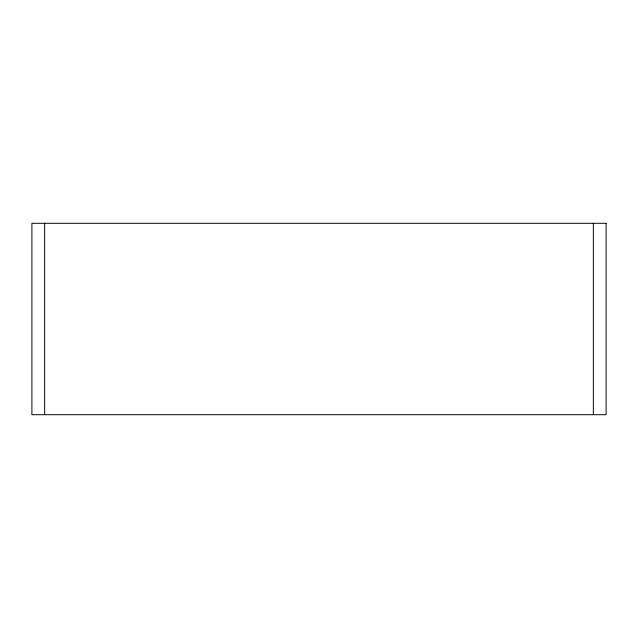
<?xml version="1.0" encoding="UTF-8"?>
<svg xmlns="http://www.w3.org/2000/svg" width="638" height="638" viewBox="0 0 638 638"><rect width="100%" height="100%" fill="white"/><g stroke="black" fill="none" stroke-linecap="round" stroke-linejoin="round"><path stroke-width="0.96" d="M593.34 223.3L593.34 414.7M44.66 223.3L44.66 414.7M606.1 223.3L31.9 223.3L31.9 414.7L606.1 414.7L606.1 223.3"/></g></svg>
